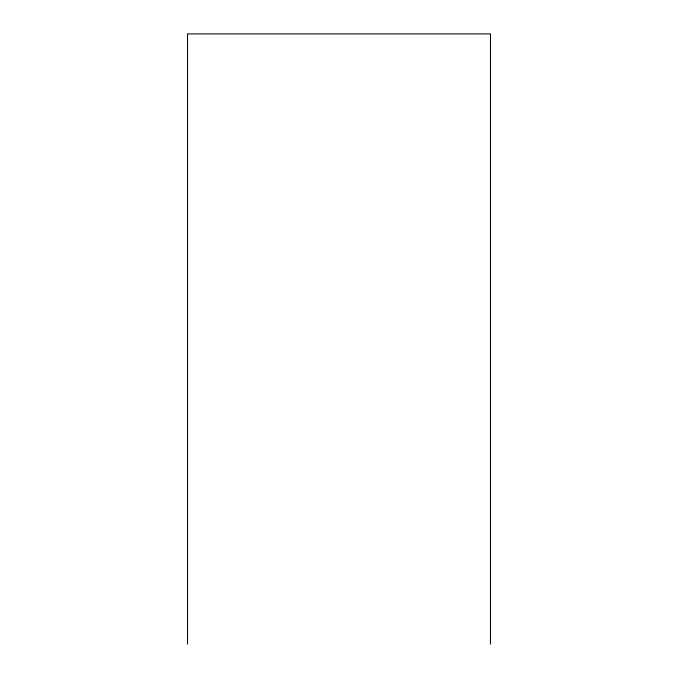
<?xml version="1.0" encoding="UTF-8"?>
<svg xmlns="http://www.w3.org/2000/svg" width="678" height="678" viewBox="0 0 678 678"><rect width="100%" height="100%" fill="white"/><g stroke="black" fill="none" stroke-linecap="round" stroke-linejoin="round"><path stroke-width="1.02" d="M490.474 644.1L490.474 33.9L187.526 33.9L187.526 644.1"/></g></svg>
